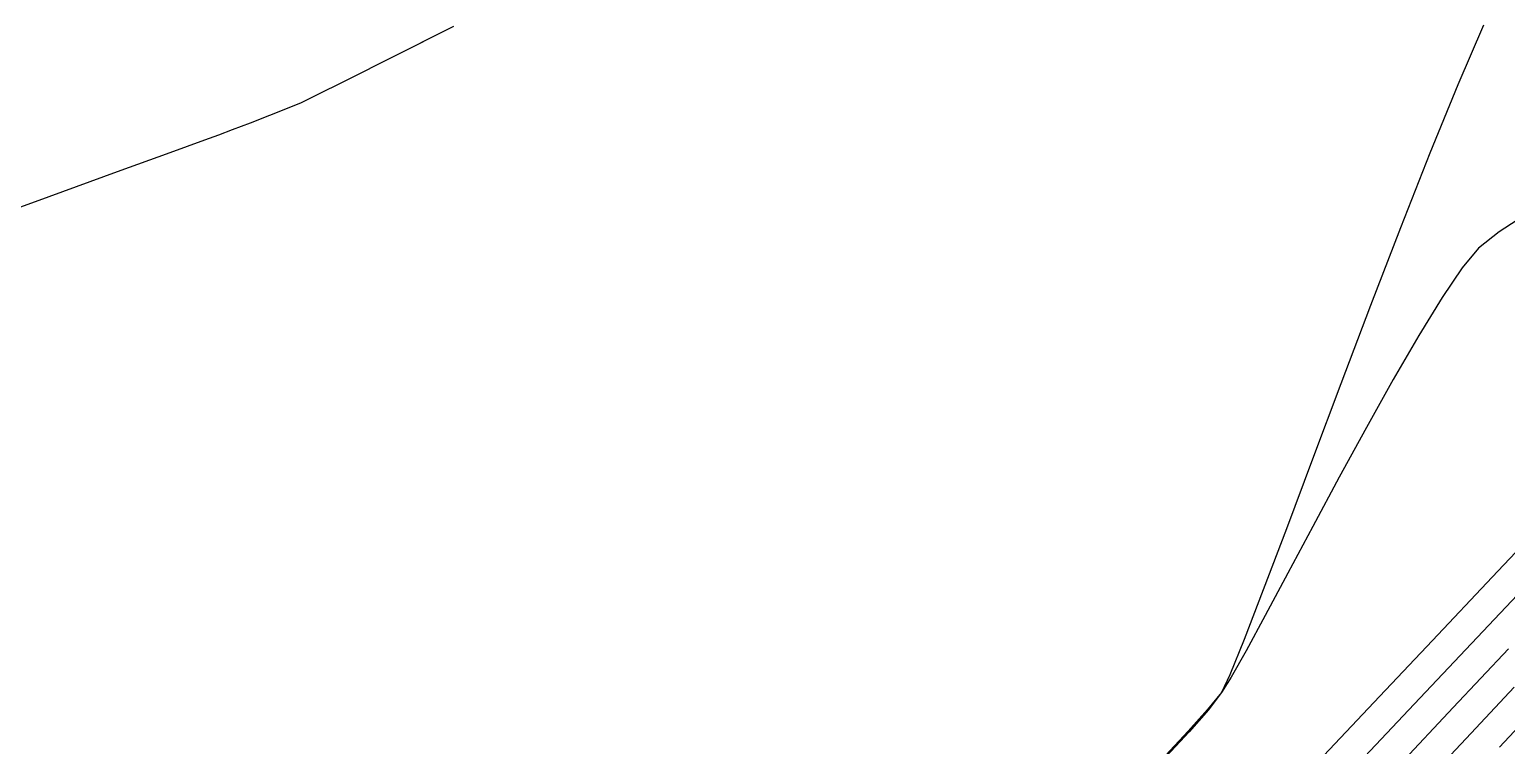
# Model space of a CAD drawing. Header units: metres. Extents: x 708868 to 711043, y 5411316 to 5413138.
# Drawn here: x 709845.91 to 709890.03, y 5411819.4 to 5411840.77 of the extents above; entities that cross this region are included whole.
import ezdxf

# ---------------------------------------------------------------- set-up
doc = ezdxf.new("R2010")
doc.units = ezdxf.units.M
for name, color, linetype in [('Rionegro 2010_Contours', 7, 'Continuous'), ('Rionegro 2014_Contours', 7, 'Continuous'), ('Rionegro 2018_Contours', 7, 'Continuous')]:
    doc.layers.add(name, color=color, linetype=linetype)

msp = doc.modelspace()

# ---------------------------------------------------------------- linework, layer by layer
at = {"layer": 'Rionegro 2010_Contours'}
for points in [[(709857.604, 5411840.382, 232), (709858.582, 5411840.875, 232)], [(709890.719, 5411835.319, 232), (709889.815, 5411834.735, 232), (709889.196, 5411834.241, 232), (709888.711, 5411833.66, 232), (709888.106, 5411832.771, 232), (709887.408, 5411831.638, 232), (709886.646, 5411830.324, 232), (709885.846, 5411828.894, 232), (709885.037, 5411827.41, 232), (709884.245, 5411825.937, 232), (709883.498, 5411824.54, 232), (709882.824, 5411823.28, 232), (709882.251, 5411822.224, 232), (709881.805, 5411821.433, 232), (709881.514, 5411820.973, 232), (709881.102, 5411820.47, 232), (709880.522, 5411819.823, 232), (709879.841, 5411819.096, 232)], [(709891.359, 5411826.271, 233), (709889.605, 5411824.418, 233), (709887.819, 5411822.53, 233), (709886.064, 5411820.676, 233), (709884.403, 5411818.921, 233)], [(709890.698, 5411824.25, 234), (709888.986, 5411822.438, 234), (709887.273, 5411820.624, 234), (709885.628, 5411818.882, 234)], [(709890.264, 5411821.139, 236), (709888.824, 5411819.605, 236), (709887.413, 5411818.102, 236)], [(709891.151, 5411820.758, 237), (709889.824, 5411819.34, 237)]]:
    msp.add_polyline3d(points, dxfattribs=at)
at = {"layer": 'Rionegro 2014_Contours'}
for points in [[(709844.053, 5411834.9, 232), (709846.493, 5411835.787, 232), (709848.536, 5411836.53, 232), (709850.109, 5411837.103, 232), (709851.141, 5411837.479, 232), (709851.559, 5411837.632, 232), (709851.976, 5411837.788, 232), (709852.511, 5411837.99, 232), (709853.086, 5411838.21, 232), (709853.618, 5411838.419, 232), (709854.028, 5411838.591, 232), (709854.427, 5411838.787, 232), (709855.372, 5411839.259, 232), (709856.783, 5411839.969, 232), (709858.582, 5411840.875, 232)], [(709889.341, 5411840.899, 232), (709888.576, 5411839.124, 232), (709887.741, 5411837.079, 232), (709886.863, 5411834.851, 232), (709885.968, 5411832.528, 232), (709885.084, 5411830.197, 232), (709884.237, 5411827.947, 232), (709883.455, 5411825.865, 232), (709882.764, 5411824.039, 232), (709882.193, 5411822.556, 232), (709881.767, 5411821.505, 232), (709881.514, 5411820.973, 232), (709881.125, 5411820.458, 232), (709880.556, 5411819.806, 232), (709879.876, 5411819.078, 232)], [(709891.359, 5411826.271, 233), (709889.605, 5411824.418, 233), (709887.819, 5411822.53, 233), (709886.064, 5411820.676, 233), (709884.403, 5411818.921, 233)], [(709890.698, 5411824.25, 234), (709888.986, 5411822.438, 234), (709887.273, 5411820.624, 234), (709885.628, 5411818.882, 234)], [(709890.088, 5411822.279, 235), (709888.442, 5411820.531, 235), (709886.831, 5411818.82, 235)], [(709890.264, 5411821.139, 236), (709888.824, 5411819.605, 236), (709887.413, 5411818.102, 236)], [(709891.151, 5411820.758, 237), (709889.824, 5411819.34, 237)]]:
    msp.add_polyline3d(points, dxfattribs=at)
at = {"layer": 'Rionegro 2018_Contours'}
for points in [[(709844.053, 5411834.9, 232), (709846.493, 5411835.787, 232), (709848.536, 5411836.53, 232), (709850.109, 5411837.103, 232), (709851.141, 5411837.479, 232), (709851.559, 5411837.632, 232), (709851.976, 5411837.788, 232), (709852.511, 5411837.99, 232), (709853.086, 5411838.21, 232), (709853.618, 5411838.419, 232), (709854.028, 5411838.591, 232), (709854.427, 5411838.787, 232), (709855.372, 5411839.259, 232), (709856.783, 5411839.969, 232), (709858.582, 5411840.875, 232)], [(709889.341, 5411840.899, 232), (709888.576, 5411839.124, 232), (709887.741, 5411837.079, 232), (709886.863, 5411834.851, 232), (709885.968, 5411832.528, 232), (709885.084, 5411830.197, 232), (709884.237, 5411827.947, 232), (709883.455, 5411825.865, 232), (709882.764, 5411824.039, 232), (709882.193, 5411822.556, 232), (709881.767, 5411821.505, 232), (709881.514, 5411820.973, 232), (709881.125, 5411820.458, 232), (709880.556, 5411819.806, 232), (709879.876, 5411819.078, 232)], [(709891.359, 5411826.271, 233), (709889.605, 5411824.418, 233), (709887.819, 5411822.53, 233), (709886.064, 5411820.676, 233), (709884.403, 5411818.921, 233)], [(709890.698, 5411824.25, 234), (709888.986, 5411822.438, 234), (709887.273, 5411820.624, 234), (709885.628, 5411818.882, 234)], [(709890.088, 5411822.279, 235), (709888.442, 5411820.531, 235), (709886.831, 5411818.82, 235)], [(709890.264, 5411821.139, 236), (709888.824, 5411819.605, 236), (709887.413, 5411818.102, 236)], [(709891.151, 5411820.758, 237), (709889.824, 5411819.34, 237)]]:
    msp.add_polyline3d(points, dxfattribs=at)

doc.saveas('drawing.dxf')
